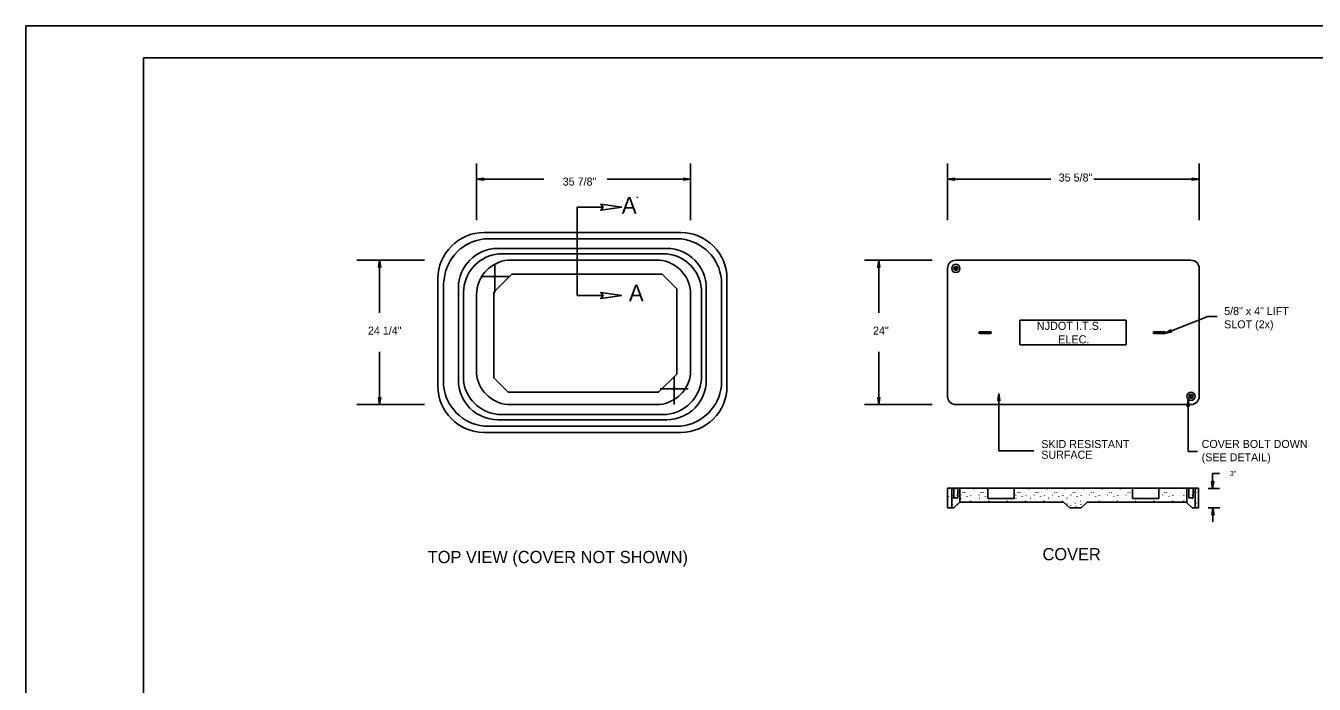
# Model space of a CAD drawing. Extents: x 1023276 to 1024324, y 472083 to 473072.
# Drawn here: x 1023276 to 1023880, y 472764 to 473072 of the extents above; entities that cross this region are included whole.
import ezdxf

# ---------------------------------------------------------------- set-up
doc = ezdxf.new("R2010")
doc.units = 0
doc.layers.add('1', color=7, linetype='Continuous')
doc.layers.add('41', color=7, linetype='Continuous')

msp = doc.modelspace()

# ---------------------------------------------------------------- linework, layer by layer
at = {"layer": '1'}
for p, q in [((1024324.5, 473072.3), (1023276.33, 473072.3)), ((1023331.5, 473057.3), (1023331.5, 472427.3)), ((1024321.5, 473057.3), (1023331.5, 473057.3)), ((1023487.54, 473007.72), (1023487.54, 472981.26)), ((1023587.88, 473007.72), (1023587.88, 472981.26)), ((1023708.25, 473007.72), (1023708.25, 472981.26)), ((1023826.18, 473007.72), (1023826.18, 472981.26)), ((1023487.54, 473000.41), (1023519.13, 473000.41)), ((1023587.88, 473000.41), (1023548.81, 473000.41)), ((1023708.25, 473000.41), (1023756.68, 473000.41)), ((1023776.77, 473000.41), (1023826.18, 473000.41)), ((1023534.69, 472953.75), (1023534.69, 472987.31)), ((1023534.69, 472987.31), (1023546.84, 472987.31)), ((1023491.05, 472975.43), (1023583.3, 472975.43)), ((1023491.05, 472975.43), (1023491.05, 472975.43)), ((1023491.05, 472975.43), (1023491.05, 472975.43)), ((1023491.34, 472972.43), (1023583.38, 472972.43)), ((1023497.58, 472967.99), (1023576.67, 472967.99)), ((1023497.58, 472967.99), (1023497.58, 472967.99)), ((1023497.58, 472967.99), (1023497.58, 472967.99)), ((1023497.83, 472965.42), (1023576.75, 472965.42)), ((1023463.19, 472962.5), (1023431.46, 472962.5)), ((1023442.15, 472962.5), (1023442.15, 472937.77)), ((1023496.09, 472947.37), (1023496.09, 472960.47)), ((1023502.27, 472962.5), (1023573.3, 472962.5)), ((1023701.12, 472962.5), (1023669.39, 472962.5)), ((1023676.01, 472962.5), (1023676.01, 472937.77)), ((1023822.3, 472962.5), (1023712.11, 472962.5)), ((1023469.45, 472953.83), (1023469.45, 472903.43)), ((1023469.45, 472953.83), (1023469.45, 472953.83)), ((1023472.14, 472951.62), (1023472.35, 472953.53)), ((1023502.63, 472954.77), (1023489.56, 472954.77)), ((1023503.87, 472955.74), (1023495.8, 472947.68)), ((1023504.33, 472955.93), (1023574.25, 472955.93)), ((1023534.69, 472953.75), (1023534.69, 472945.91)), ((1023574.71, 472955.74), (1023581.33, 472949.12)), ((1023602.28, 472953.45), (1023602.28, 472903.7)), ((1023604.9, 472953.83), (1023604.9, 472903.43)), ((1023604.9, 472953.83), (1023604.9, 472953.83)), ((1023604.9, 472953.83), (1023604.9, 472953.83)), ((1023604.9, 472953.83), (1023604.9, 472953.83)), ((1023708.26, 472958.63), (1023708.26, 472898.71)), ((1023711.62, 472958.63), (1023712.6, 472958.63)), ((1023712.11, 472958.14), (1023712.11, 472959.12)), ((1023826.18, 472898.71), (1023826.18, 472958.63)), ((1023472.14, 472903.72), (1023472.14, 472951.62)), ((1023479.06, 472949.47), (1023479.06, 472906.26)), ((1023479.06, 472949.47), (1023479.06, 472949.47)), ((1023481.37, 472947.49), (1023481.55, 472949.21)), ((1023481.37, 472906.51), (1023481.37, 472947.49)), ((1023487.46, 472946.38), (1023487.62, 472947.92)), ((1023495.61, 472907.74), (1023495.61, 472947.21)), ((1023581.33, 472909.13), (1023581.33, 472949.12)), ((1023587.88, 472947.85), (1023587.88, 472909.46)), ((1023592.95, 472949.14), (1023592.95, 472906.49)), ((1023595.19, 472949.47), (1023595.19, 472906.26)), ((1023595.19, 472949.47), (1023595.19, 472949.47)), ((1023595.19, 472949.47), (1023595.19, 472949.47)), ((1023595.19, 472949.47), (1023595.19, 472949.47)), ((1023487.46, 472909.49), (1023487.46, 472946.38)), ((1023534.69, 472945.91), (1023546.84, 472945.91)), ((1023810.06, 472928.14), (1023830.25, 472936.13)), ((1023830.25, 472936.13), (1023834.61, 472936.13)), ((1023742.11, 472922.86), (1023742.11, 472934.46)), ((1023742.11, 472934.46), (1023791.97, 472934.46)), ((1023791.97, 472922.86), (1023791.97, 472934.46)), ((1023728.36, 472928.87), (1023723.28, 472928.87)), ((1023728.36, 472928.14), (1023723.28, 472928.14)), ((1023725.64, 472928.14), (1023725.64, 472928.87)), ((1023726, 472928.14), (1023726, 472928.87)), ((1023810.06, 472928.87), (1023804.98, 472928.87)), ((1023810.06, 472928.14), (1023804.98, 472928.14)), ((1023807.34, 472928.14), (1023807.34, 472928.87)), ((1023807.7, 472928.14), (1023807.7, 472928.87)), ((1023442.15, 472919.57), (1023442.15, 472894.83)), ((1023676.01, 472919.57), (1023676.01, 472894.83)), ((1023791.97, 472922.86), (1023742.11, 472922.86)), ((1023495.8, 472907.28), (1023502.23, 472900.85)), ((1023572.86, 472900.66), (1023581.33, 472909.13)), ((1023580.12, 472894.83), (1023580.12, 472907.93)), ((1023502.69, 472900.66), (1023572.86, 472900.66)), ((1023586.66, 472902.23), (1023573.59, 472902.23)), ((1023732.3, 472900.05), (1023732.3, 472873.22)), ((1023822.3, 472898.22), (1023822.3, 472899.17)), ((1023463.19, 472894.83), (1023431.46, 472894.83)), ((1023502.05, 472894.83), (1023573.23, 472894.83)), ((1023701.12, 472894.83), (1023669.39, 472894.83)), ((1023712.11, 472894.83), (1023822.3, 472894.83)), ((1023820.94, 472897.33), (1023820.94, 472872.92)), ((1023821.82, 472898.71), (1023822.79, 472898.71)), ((1023497.58, 472890.23), (1023576.67, 472890.23)), ((1023576.67, 472887.74), (1023497.58, 472887.74)), ((1023497.58, 472887.74), (1023497.58, 472887.74)), ((1023497.58, 472887.74), (1023497.58, 472887.74)), ((1023491.05, 472884.74), (1023583.3, 472884.74)), ((1023583.3, 472881.83), (1023491.05, 472881.83)), ((1023491.05, 472881.83), (1023491.05, 472881.83)), ((1023491.05, 472881.83), (1023491.05, 472881.83)), ((1023732.3, 472873.22), (1023748.72, 472873.22)), ((1023820.94, 472872.92), (1023825.41, 472872.92)), ((1023832.45, 472858.89), (1023832.45, 472862.57)), ((1023832.45, 472862.57), (1023835.73, 472862.57)), ((1023708.25, 472855.73), (1023708.25, 472846.48)), ((1023708.25, 472855.73), (1023825.79, 472855.73)), ((1023727.14, 472855.73), (1023708.25, 472855.73)), ((1023708.25, 472855.73), (1023708.25, 472854.26)), ((1023708.25, 472854.26), (1023708.25, 472853.38)), ((1023708.25, 472853.38), (1023708.25, 472851.26)), ((1023708.25, 472851.26), (1023708.25, 472850.38)), ((1023708.77, 472851.91), (1023708.84, 472851.81)), ((1023710.08, 472855.21), (1023710.15, 472855.36)), ((1023710.19, 472846.48), (1023710.19, 472855.73)), ((1023710.58, 472852.1), (1023710.65, 472852.24)), ((1023710.79, 472851.06), (1023710.86, 472850.97)), ((1023711.15, 472855.73), (1023711.15, 472851.11)), ((1023711.15, 472851.11), (1023713.08, 472851.11)), ((1023711.89, 472855.21), (1023711.96, 472855.36)), ((1023712.61, 472852.47), (1023712.67, 472852.61)), ((1023712.61, 472851.06), (1023712.67, 472850.97)), ((1023712.71, 472850.89), (1023712.77, 472850.79)), ((1023713.08, 472855.73), (1023713.08, 472851.11)), ((1023713.56, 472853.67), (1023713.62, 472853.57)), ((1023714.04, 472855.73), (1023714.04, 472849.16)), ((1023714.42, 472852.47), (1023714.48, 472852.61)), ((1023714.52, 472850.89), (1023714.58, 472850.79)), ((1023715.37, 472853.67), (1023715.44, 472853.57)), ((1023716.29, 472853.63), (1023716.36, 472853.53)), ((1023717.38, 472851.91), (1023717.44, 472851.81)), ((1023719.19, 472852.1), (1023719.25, 472852.24)), ((1023720.5, 472855.21), (1023720.56, 472855.36)), ((1023721.21, 472851.06), (1023721.27, 472850.97)), ((1023723.02, 472852.47), (1023723.08, 472852.61)), ((1023723.12, 472850.89), (1023723.18, 472850.79)), ((1023723.97, 472853.67), (1023724.04, 472853.57)), ((1023724.89, 472853.63), (1023724.96, 472853.53)), ((1023725.98, 472851.91), (1023726.04, 472851.81)), ((1023727.14, 472855.73), (1023727.14, 472850.9)), ((1023727.14, 472850.9), (1023739.48, 472850.9)), ((1023731.72, 472850.89), (1023731.79, 472850.79)), ((1023739.48, 472850.9), (1023739.48, 472855.73)), ((1023794.98, 472855.73), (1023739.48, 472855.73)), ((1023740.22, 472852.47), (1023740.29, 472852.61)), ((1023740.32, 472850.89), (1023740.39, 472850.79)), ((1023741.18, 472853.67), (1023741.24, 472853.57)), ((1023742.1, 472853.63), (1023742.16, 472853.53)), ((1023743.18, 472851.91), (1023743.25, 472851.81)), ((1023744.99, 472852.1), (1023745.06, 472852.24)), ((1023746.3, 472855.21), (1023746.37, 472855.36)), ((1023747.02, 472851.06), (1023747.08, 472850.97)), ((1023748.83, 472852.47), (1023748.89, 472852.61)), ((1023748.93, 472850.89), (1023748.99, 472850.79)), ((1023749.78, 472853.67), (1023749.85, 472853.57)), ((1023750.7, 472853.63), (1023750.77, 472853.53)), ((1023751.79, 472851.91), (1023751.85, 472851.81)), ((1023753.6, 472852.1), (1023753.66, 472852.24)), ((1023754.91, 472855.21), (1023754.97, 472855.36)), ((1023755.62, 472851.06), (1023755.68, 472850.97)), ((1023757.43, 472852.47), (1023757.49, 472852.61)), ((1023757.53, 472850.89), (1023757.59, 472850.79)), ((1023758.38, 472853.67), (1023758.45, 472853.57)), ((1023759.3, 472853.63), (1023759.37, 472853.53)), ((1023760.39, 472851.91), (1023760.45, 472851.81)), ((1023762.2, 472852.1), (1023762.26, 472852.24)), ((1023763.51, 472855.21), (1023763.57, 472855.36)), ((1023764.22, 472851.06), (1023764.29, 472850.97)), ((1023766.03, 472852.47), (1023766.1, 472852.61)), ((1023766.13, 472850.89), (1023766.2, 472850.79)), ((1023766.99, 472853.67), (1023767.05, 472853.57)), ((1023767.91, 472853.63), (1023767.97, 472853.53)), ((1023768.99, 472851.91), (1023769.06, 472851.81)), ((1023770.8, 472852.1), (1023770.87, 472852.24)), ((1023772.11, 472855.21), (1023772.18, 472855.36)), ((1023772.82, 472851.06), (1023772.89, 472850.97)), ((1023774.63, 472852.47), (1023774.7, 472852.61)), ((1023774.73, 472850.89), (1023774.8, 472850.79)), ((1023775.59, 472853.67), (1023775.65, 472853.57)), ((1023776.51, 472853.63), (1023776.57, 472853.53)), ((1023777.59, 472851.91), (1023777.66, 472851.81)), ((1023779.4, 472852.1), (1023779.47, 472852.24)), ((1023780.71, 472855.21), (1023780.78, 472855.36)), ((1023781.43, 472851.06), (1023781.49, 472850.97)), ((1023783.24, 472852.47), (1023783.3, 472852.61)), ((1023783.34, 472850.89), (1023783.4, 472850.79)), ((1023784.19, 472853.67), (1023784.26, 472853.57)), ((1023785.11, 472853.63), (1023785.18, 472853.53)), ((1023786.2, 472851.91), (1023786.26, 472851.81)), ((1023788.01, 472852.1), (1023788.07, 472852.24)), ((1023789.32, 472855.21), (1023789.38, 472855.36)), ((1023790.03, 472851.06), (1023790.09, 472850.97)), ((1023791.84, 472852.47), (1023791.9, 472852.61)), ((1023791.94, 472850.89), (1023792, 472850.79)), ((1023792.79, 472853.67), (1023792.86, 472853.57)), ((1023793.71, 472853.63), (1023793.78, 472853.53)), ((1023794.8, 472851.91), (1023794.86, 472851.81)), ((1023794.98, 472850.9), (1023794.98, 472855.73)), ((1023794.98, 472855.73), (1023794.98, 472850.9)), ((1023794.98, 472850.9), (1023807.32, 472850.9)), ((1023800.54, 472850.89), (1023800.61, 472850.79)), ((1023814.25, 472855.73), (1023807.32, 472855.73)), ((1023807.32, 472850.9), (1023807.32, 472855.73)), ((1023809.04, 472852.47), (1023809.11, 472852.61)), ((1023809.14, 472850.89), (1023809.21, 472850.79)), ((1023810, 472853.67), (1023810.06, 472853.57)), ((1023810.92, 472853.63), (1023810.98, 472853.53)), ((1023812, 472851.91), (1023812.07, 472851.81)), ((1023813.81, 472852.1), (1023813.88, 472852.24)), ((1023818.96, 472852.1), (1023819.03, 472852.24)), ((1023820.27, 472855.21), (1023820.34, 472855.36)), ((1023820.38, 472848.82), (1023820.38, 472855.73)), ((1023820.99, 472851.06), (1023821.05, 472850.97)), ((1023821.34, 472855.73), (1023821.34, 472851.11)), ((1023821.34, 472851.11), (1023823.27, 472851.11)), ((1023822.8, 472852.47), (1023822.86, 472852.61)), ((1023822.9, 472850.89), (1023822.96, 472850.79)), ((1023823.27, 472855.73), (1023823.27, 472851.11)), ((1023823.75, 472853.67), (1023823.82, 472853.57)), ((1023824.23, 472855.73), (1023824.23, 472846.48)), ((1023824.67, 472853.63), (1023824.74, 472853.53)), ((1023825.76, 472851.91), (1023825.82, 472851.81)), ((1023825.79, 472855.73), (1023825.79, 472855.73)), ((1023825.79, 472855.73), (1023825.79, 472846.48)), ((1023830.44, 472855.61), (1023835.73, 472855.61)), ((1023708.25, 472850.38), (1023708.25, 472846.48)), ((1023708.25, 472847.07), (1023708.26, 472847.06)), ((1023708.25, 472846.48), (1023711.18, 472846.48)), ((1023710.37, 472849.74), (1023710.43, 472849.64)), ((1023710.42, 472847.99), (1023710.49, 472848.14)), ((1023711.18, 472846.48), (1023714.04, 472849.16)), ((1023711.18, 472846.48), (1023714.04, 472849.16)), ((1023711.18, 472846.48), (1023714.04, 472849.16)), ((1023712.14, 472849.16), (1023712.14, 472849.16)), ((1023712.67, 472848.3), (1023712.73, 472848.21)), ((1023714.04, 472849.16), (1023762.64, 472849.16)), ((1023714.04, 472849.16), (1023714.04, 472849.16)), ((1023714.04, 472849.16), (1023762.64, 472849.16)), ((1023718.97, 472849.74), (1023719.04, 472849.64)), ((1023727.57, 472849.74), (1023727.64, 472849.64)), ((1023736.18, 472849.74), (1023736.24, 472849.64)), ((1023744.78, 472849.74), (1023744.84, 472849.64)), ((1023753.38, 472849.74), (1023753.45, 472849.64)), ((1023761.98, 472849.74), (1023762.05, 472849.64)), ((1023762.64, 472849.16), (1023765.5, 472846.48)), ((1023765.5, 472846.48), (1023762.64, 472849.16)), ((1023762.64, 472849.16), (1023762.64, 472849.16)), ((1023764.28, 472848.3), (1023764.35, 472848.21)), ((1023765.5, 472846.48), (1023770.87, 472846.48)), ((1023765.88, 472847.58), (1023765.9, 472847.44)), ((1023768.18, 472848.65), (1023768.25, 472848.8)), ((1023768.42, 472847.15), (1023768.48, 472847.06)), ((1023770.59, 472849.74), (1023770.65, 472849.64)), ((1023770.64, 472847.99), (1023770.71, 472848.14)), ((1023770.87, 472846.48), (1023773.74, 472849.16)), ((1023770.87, 472846.48), (1023773.74, 472849.16)), ((1023773.74, 472849.16), (1023814.25, 472849.16)), ((1023773.74, 472849.16), (1023820.01, 472849.16)), ((1023779.19, 472849.74), (1023779.25, 472849.64)), ((1023787.79, 472849.74), (1023787.86, 472849.64)), ((1023796.39, 472849.74), (1023796.46, 472849.64)), ((1023805, 472849.74), (1023805.06, 472849.64)), ((1023813.6, 472849.74), (1023813.66, 472849.64)), ((1023818.75, 472849.74), (1023818.81, 472849.64)), ((1023822.87, 472846.48), (1023820.01, 472849.16)), ((1023822.33, 472849.16), (1023822.33, 472849.16)), ((1023825.79, 472846.48), (1023822.87, 472846.48)), ((1023824.95, 472848.65), (1023825.01, 472848.8)), ((1023825.18, 472847.15), (1023825.25, 472847.06)), ((1023825.64, 472846.48), (1023825.64, 472846.48)), ((1023830.44, 472846.48), (1023835.84, 472846.48)), ((1023832.56, 472846.48), (1023832.56, 472846.48)), ((1023832.56, 472843.2), (1023832.56, 472839.92))]:
    msp.add_line(p, q, dxfattribs=at)
for points in [[(1023487.54, 473000.41), (1023490.85, 472999.94), (1023490.5, 473000.41), (1023490.85, 473000.89)], [(1023487.54, 473000.41), (1023490.85, 472999.94), (1023490.5, 473000.41), (1023490.85, 473000.89)], [(1023587.88, 473000.41), (1023584.57, 473000.89), (1023584.93, 473000.41), (1023584.57, 472999.94)], [(1023587.88, 473000.41), (1023584.57, 473000.89), (1023584.93, 473000.41), (1023584.57, 472999.94)], [(1023708.25, 473000.41), (1023711.56, 472999.94), (1023711.21, 473000.41), (1023711.56, 473000.89)], [(1023708.25, 473000.41), (1023711.56, 472999.94), (1023711.21, 473000.41), (1023711.56, 473000.89)], [(1023826.18, 473000.41), (1023822.87, 473000.89), (1023823.22, 473000.41), (1023822.87, 472999.94)], [(1023555.7, 472987.31), (1023545.78, 472988.72), (1023546.84, 472987.31), (1023545.78, 472985.89)], [(1023442.15, 472962.5), (1023441.68, 472959.2), (1023442.15, 472959.55), (1023442.63, 472959.2)], [(1023442.15, 472962.5), (1023441.68, 472959.2), (1023442.15, 472959.55), (1023442.63, 472959.2)], [(1023676.01, 472962.5), (1023675.54, 472959.2), (1023676.01, 472959.55), (1023676.49, 472959.2)], [(1023676.01, 472962.5), (1023675.54, 472959.2), (1023676.01, 472959.55), (1023676.49, 472959.2)], [(1023555.7, 472945.91), (1023545.78, 472947.32), (1023546.84, 472945.91), (1023545.78, 472944.49)], [(1023810.06, 472928.14), (1023813.31, 472928.92), (1023812.8, 472929.23), (1023812.96, 472929.8)], [(1023810.06, 472928.14), (1023813.31, 472928.92), (1023812.8, 472929.23), (1023812.96, 472929.8)], [(1023732.3, 472900.05), (1023731.83, 472896.74), (1023732.3, 472897.09), (1023732.77, 472896.74)], [(1023732.3, 472900.05), (1023731.83, 472896.74), (1023732.3, 472897.09), (1023732.77, 472896.74)], [(1023442.15, 472894.83), (1023442.63, 472898.14), (1023442.15, 472897.79), (1023441.68, 472898.14)], [(1023442.15, 472894.83), (1023442.63, 472898.14), (1023442.15, 472897.79), (1023441.68, 472898.14)], [(1023676.01, 472894.83), (1023676.49, 472898.14), (1023676.01, 472897.79), (1023675.54, 472898.14)], [(1023676.01, 472894.83), (1023676.49, 472898.14), (1023676.01, 472897.79), (1023675.54, 472898.14)], [(1023820.94, 472897.33), (1023820.47, 472894.03), (1023820.94, 472894.38), (1023821.42, 472894.03)], [(1023820.94, 472897.33), (1023820.47, 472894.03), (1023820.94, 472894.38), (1023821.42, 472894.03)], [(1023831.91, 472858.89), (1023833, 472858.89), (1023832.45, 472855.61)], [(1023832.02, 472843.2), (1023833.11, 472843.2), (1023832.56, 472846.48)]]:
    msp.add_lwpolyline(points, close=True, dxfattribs=at)
for points in [[(1023822.31, 472962.5), (1023712.12, 472962.5)], [(1023708.25, 472958.63), (1023708.25, 472898.7)], [(1023826.18, 472898.7), (1023826.18, 472958.63)], [(1023712.12, 472894.83), (1023822.31, 472894.83)]]:
    msp.add_lwpolyline(points, dxfattribs=at)
for centre, radius in [((1023712.12, 472958.63), 1.93), ((1023712.12, 472958.63), 0.967), ((1023496.09, 472954.77), 0.437), ((1023580.12, 472902.23), 0.437), ((1023822.31, 472898.7), 1.93), ((1023822.31, 472898.7), 0.967)]:
    msp.add_circle(centre, radius, dxfattribs=at)
for centre, radius, start, end in [((1023562.27, 472992.12), 0.656, 315, 0), ((1023491.05, 472953.83), 21.6, 90, 180), ((1023493.41, 472951.37), 21.17, 95.61325, 174.13218), ((1023583.3, 472953.83), 21.6, 0, 90), ((1023581.22, 472951.38), 21.17, 5.61325, 84.13218), ((1023497.58, 472949.47), 18.52, 90, 180), ((1023499.61, 472947.36), 18.15, 95.61325, 174.13218), ((1023576.67, 472949.47), 18.52, 0, 90), ((1023574.89, 472947.37), 18.15, 5.61325, 84.13218), ((1023503.87, 472946.25), 16.33, 95.61325, 174.13218), ((1023571.63, 472946.26), 16.33, 5.61325, 84.13218), ((1023712.12, 472958.63), 3.87, 90, 180), ((1023712.12, 472958.63), 3.87, 90, 180), ((1023822.31, 472958.63), 3.87, 0, 90), ((1023822.31, 472958.63), 3.87, 0, 90), ((1023504.33, 472955.28), 0.656, 90, 135), ((1023574.25, 472955.28), 0.656, 45, 90), ((1023496.27, 472947.21), 0.656, 135, 180), ((1023723.28, 472928.51), 0.362, 90, 270), ((1023728.36, 472928.51), 0.362, 270, 90), ((1023804.98, 472928.51), 0.362, 90, 270), ((1023810.06, 472928.51), 0.362, 270, 90), ((1023497.58, 472906.26), 18.52, 180, 270), ((1023499.44, 472908.28), 18.15, 185.61325, 264.13218), ((1023503.72, 472911.08), 16.33, 185.61325, 264.13218), ((1023496.27, 472907.74), 0.656, 180, 225), ((1023571.63, 472911.13), 16.33, 275.61325, 354.13218), ((1023574.9, 472908.34), 18.15, 275.61325, 354.13218), ((1023576.67, 472906.26), 18.52, 270, 0), ((1023491.05, 472903.43), 21.6, 180, 270), ((1023493.21, 472905.8), 21.17, 185.61325, 264.13218), ((1023502.69, 472901.31), 0.656, 225, 270), ((1023581.23, 472905.86), 21.17, 275.61325, 354.13218), ((1023583.3, 472903.43), 21.6, 270, 0), ((1023712.12, 472898.7), 3.87, 180, 270), ((1023712.12, 472898.7), 3.87, 180, 270), ((1023822.31, 472898.7), 3.87, 270, 360), ((1023822.31, 472898.7), 3.87, 270, 360), ((1023708.06, 472854.23), 0.193, 315, 8.95902), ((1023708.06, 472850.41), 0.193, 351.04098, 45)]:
    msp.add_arc(centre, radius, start, end, dxfattribs=at)
at = {"layer": '41'}
for points in [[(1023276.33, 473072.3), (1024324.5, 473072.3), (1024324.5, 472412.3), (1023276.33, 472412.3)], [(1023331.5, 473057.3), (1024321.5, 473057.3), (1024321.5, 472427.3), (1023331.5, 472427.3)]]:
    msp.add_lwpolyline(points, close=True, dxfattribs=at)

# ---------------------------------------------------------------- texts
at = {"layer": '1'}
for s, height, p in [('35 5/8"', 3.75, (1023760.37, 472999.32)), ('35 7/8"', 3.75, (1023527.95, 472997.45)), ('A', 7.78, (1023555.62, 472984.34)), ('A', 7.78, (1023558.93, 472943.26)), ('5/8" x 4" LIFT', 3.7499, (1023837.88, 472936.82)), ('24 1/4"', 3.75, (1023436.66, 472927.61)), ('24"', 3.75, (1023673.33, 472927.61)), ('NJDOT I.T.S.', 3.805, (1023750.06, 472929.84)), ('SLOT (2x)', 3.75, (1023837.88, 472930.57)), ('ELEC.', 3.805, (1023760.04, 472923.5)), ('SKID RESISTANT', 3.7499, (1023752.18, 472874.47)), ('COVER BOLT DOWN', 3.7499, (1023827.34, 472874.53)), ('SURFACE', 3.75, (1023752.18, 472869.47)), ('(SEE DETAIL)', 3.7499, (1023827.34, 472868.28)), ('3"', 2.362, (1023840.52, 472861.39)), ('TOP VIEW (COVER NOT SHOWN)', 5.7396, (1023464.67, 472820.57)), ('COVER', 5.74, (1023752.76, 472821.9))]:
    msp.add_text(s, height=height, dxfattribs=at).set_placement(p)

doc.saveas('drawing.dxf')
